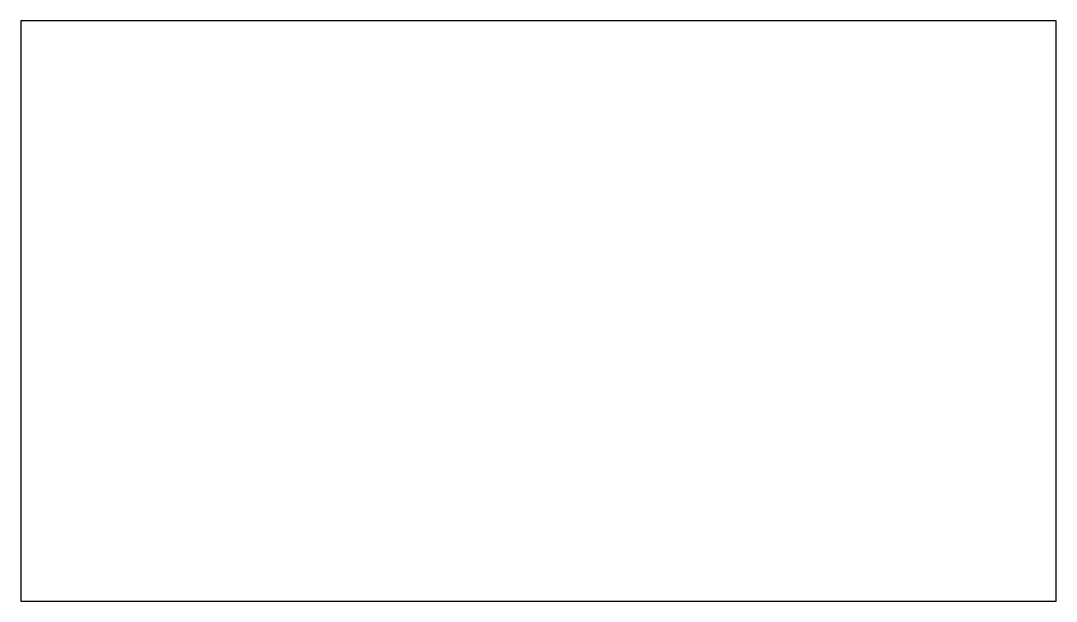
# Model space of a CAD drawing. Header units: millimetres. Extents: x 0 to 294, y 0 to 165.
import ezdxf

# ---------------------------------------------------------------- set-up
doc = ezdxf.new("R2010")
doc.units = ezdxf.units.MM
doc.layers.add('cutting', color=1, linetype='Continuous')

msp = doc.modelspace()

# ---------------------------------------------------------------- linework, layer by layer
at = {"layer": 'cutting', "color": 1}
for p, q in [((294.43, 165), (0, 165)), ((0, 165), (0, 0)), ((294.43, 0), (294.43, 165)), ((0, 0), (147.215, 0)), ((147.215, 0), (294.43, 0))]:
    msp.add_line(p, q, dxfattribs=at)

doc.saveas('drawing.dxf')
